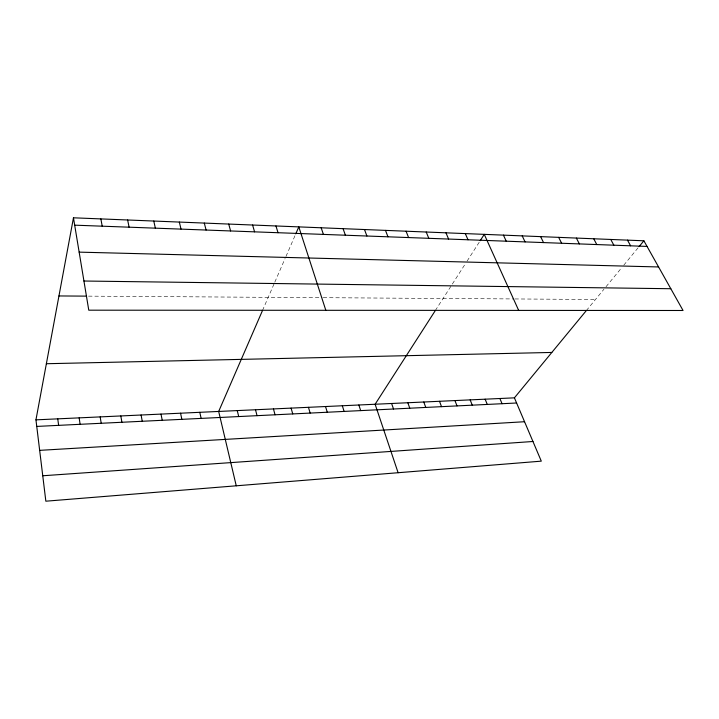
<?xml version="1.0" encoding="UTF-8"?>
<svg xmlns="http://www.w3.org/2000/svg" width="719" height="719" viewBox="0 0 719 719"><rect width="100%" height="100%" fill="white"/><g stroke="black" fill="none" stroke-linecap="round" stroke-linejoin="round"><path stroke-width="0.54" stroke-dasharray="3.6 2.7" d="M262.498 310.509L273.957 284.122M274.802 282.172L285.11 258.436M285.982 256.431L295.329 234.897M435.301 310.581L465.885 262.974M467.062 261.141L479.609 241.611M586.3 310.635L603.96 289.218M606.009 286.737L621.665 267.738M623.741 265.23L638.436 247.399M88.518 296.138L322.049 297.684M323.173 297.684L513.887 298.942M514.948 298.951L595.494 299.481"/><path stroke-width="1.08" d="M586.3 310.635L514.409 397.841L541.299 461.149L45.845 501.197L35.95 419.851L73.464 217.803L643.882 240.793L683.05 310.491L88.77 310.186L73.464 217.803M262.498 310.509L218.675 411.448L236.254 485.801M295.761 233.891L298.807 226.889L325.824 310.311M435.301 310.581L375.12 404.249L398.11 472.725M480.193 240.703L484.264 234.358L518.669 310.401M639.119 246.572L643.882 240.793M42.754 475.762L532.95 441.493M39.662 450.355L524.555 421.729M36.75 426.421L516.593 403M35.95 419.851L514.409 397.841M46.367 363.724L551.832 352.445M58.949 295.949L86.37 296.129M83.934 281.021L670.818 288.723M79.153 252.135L658.586 266.956M74.677 225.164L647.055 246.428M627.48 240.137L630.608 245.817M610.764 239.463L613.855 245.197M593.732 238.771L596.779 244.559M576.368 238.07L579.379 243.912M558.663 237.36L561.629 243.256M540.616 236.632L543.537 242.582M522.201 235.886L525.077 241.899M503.426 235.131L506.248 241.198M465.301 233.594L468.015 239.778M445.951 232.812L448.602 239.059M499.885 398.506L502.051 403.71M426.205 232.021L428.803 238.322M485.136 399.189L487.266 404.429M406.055 231.212L408.59 237.567M470.163 399.881L472.257 405.165M454.947 400.573L457.014 405.911M385.492 230.377L387.963 236.803M439.498 401.292L441.52 406.666M364.506 229.532L366.897 236.021M423.788 402.011L425.774 407.43M407.835 402.748L409.776 408.212M343.071 228.669L345.39 235.221M391.612 403.494L393.518 409.003M321.168 227.788L323.415 234.403M358.862 404.995L360.686 410.612M342.334 405.759L344.113 411.421M275.952 225.964L278.028 232.722M325.536 406.532L327.271 412.239M308.46 407.314L310.15 413.074M252.594 225.02L254.58 231.851M291.105 408.113L292.741 413.928M228.714 224.058L230.61 230.961M273.454 408.922L275.044 414.791M255.506 409.749L257.043 415.672M204.295 223.079L206.092 230.044M237.243 410.594L238.726 416.562M179.328 222.072L181.017 229.118M199.783 412.32L201.149 418.395M153.776 221.039L155.358 228.157M180.559 413.2L181.862 419.339M127.631 219.987L129.096 227.186M160.993 414.099L162.233 420.291M141.086 415.016L142.254 421.271M100.867 218.909L102.206 226.188M120.81 415.95L121.915 422.26M100.175 416.894L101.208 423.275M79.162 417.865L80.115 424.3M57.754 418.853L58.634 425.351"/></g></svg>
